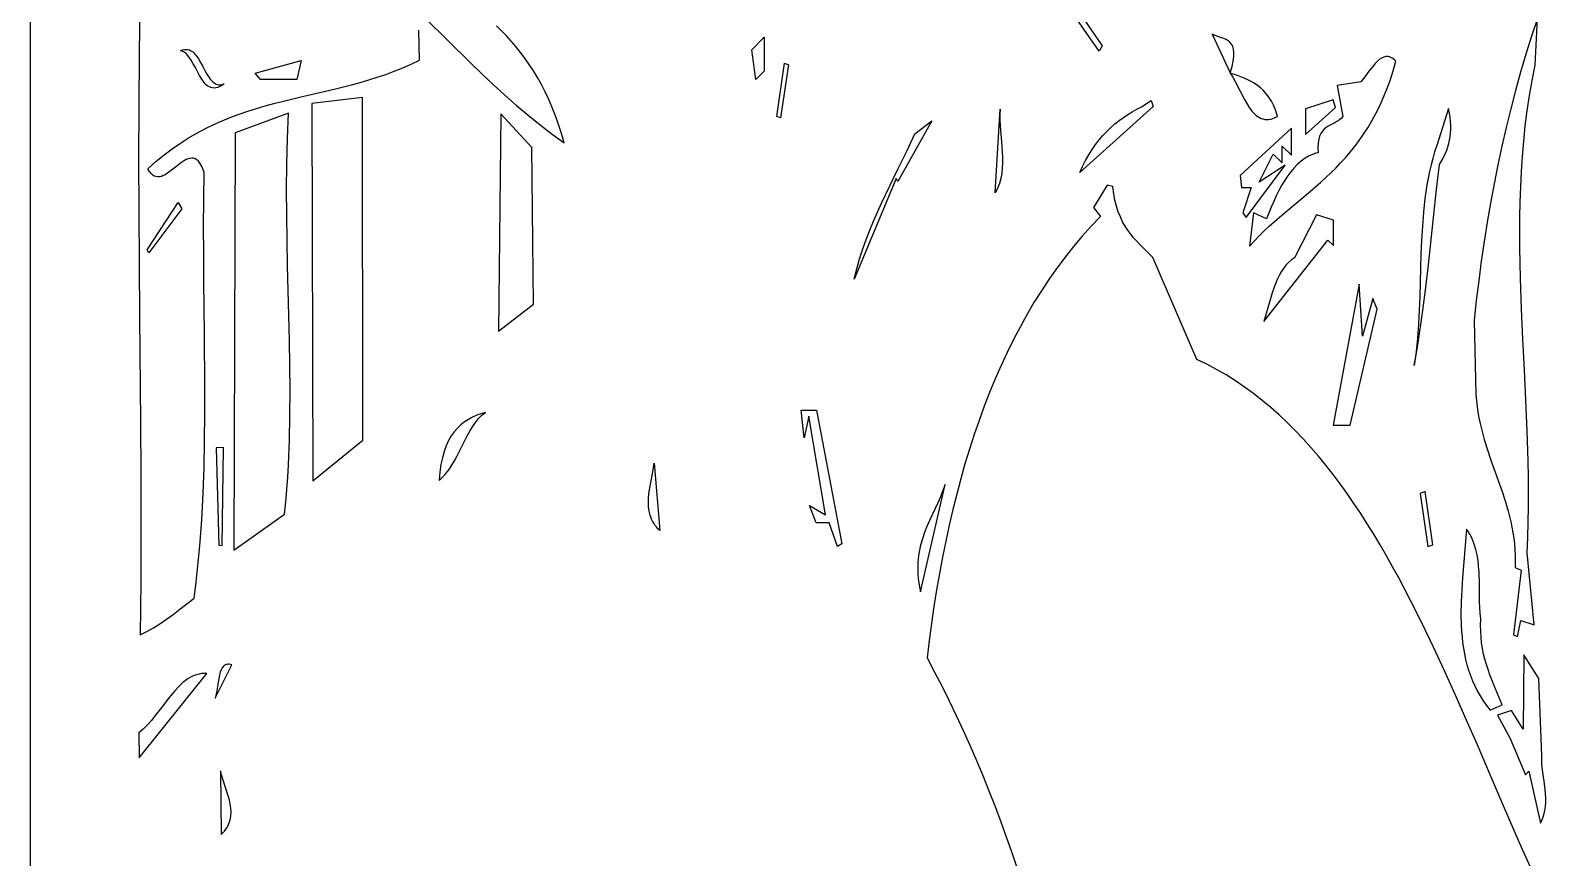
# Model space of a CAD drawing. Header units: metres. Extents: x 0 to 50, y -0.1 to 49.9.
# Drawn here: x 0 to 16.37, y 32.04 to 40.99 of the extents above; entities that cross this region are included whole.
import ezdxf

# ---------------------------------------------------------------- set-up
doc = ezdxf.new("R2010")
doc.units = ezdxf.units.M

msp = doc.modelspace()

# ---------------------------------------------------------------- linework, layer by layer
for points in [[(0, 46.940733), (0, 2.940733)], [(1.185214, 41.294914), (1.175905, 40.729482), (1.171107, 40.163498), (1.16998, 39.596878), (1.171686, 39.029537), (1.180242, 37.892356), (1.19007, 36.751279), (1.193364, 36.179068), (1.19446, 35.60563), (1.19252, 35.03088), (1.186705, 34.454733), (1.186705, 34.454733), (1.259168, 34.489204), (1.330512, 34.528766), (1.401348, 34.572983), (1.472286, 34.621415), (1.543934, 34.673625), (1.616904, 34.729175), (1.769248, 34.848544), (1.769248, 34.848544), (1.787309, 34.989497), (1.803524, 35.130618), (1.817982, 35.271909), (1.830773, 35.413371), (1.841989, 35.555006), (1.851719, 35.696814), (1.867082, 35.980959), (1.877587, 36.265818), (1.883954, 36.5514), (1.886906, 36.837718), (1.887165, 37.124782), (1.882496, 37.701197), (1.875725, 38.280733), (1.873358, 38.571699), (1.872631, 38.86348), (1.874268, 39.156086), (1.878992, 39.449529), (1.878992, 39.449529), (1.864365, 39.489404), (1.849, 39.522559), (1.832944, 39.549415), (1.816242, 39.570396), (1.79894, 39.585925), (1.781083, 39.596425), (1.762716, 39.602318), (1.743886, 39.604028), (1.724637, 39.601977), (1.705016, 39.596589), (1.685068, 39.588286), (1.664838, 39.577491), (1.623717, 39.550117), (1.582016, 39.51785), (1.540101, 39.484074), (1.498337, 39.452171), (1.457087, 39.425526), (1.436769, 39.415232), (1.416716, 39.40752), (1.396974, 39.402815), (1.377589, 39.401539), (1.358606, 39.404114), (1.340071, 39.410963), (1.322029, 39.422511), (1.304526, 39.439178), (1.287607, 39.461389), (1.271318, 39.489566), (1.271318, 39.489566), (1.357824, 39.5671), (1.445093, 39.638938), (1.533083, 39.705387), (1.621752, 39.766752), (1.711055, 39.823338), (1.800951, 39.875452), (1.891397, 39.923398), (1.982349, 39.967482), (2.073765, 40.008011), (2.165601, 40.045288), (2.257815, 40.079621), (2.350364, 40.111315), (2.443205, 40.140674), (2.536296, 40.168006), (2.629592, 40.193614), (2.723052, 40.217806), (2.910289, 40.263161), (3.097665, 40.306515), (3.284836, 40.350312), (3.471459, 40.396997), (3.564457, 40.422187), (3.65719, 40.449016), (3.749614, 40.477789), (3.841686, 40.508812), (3.933364, 40.54239), (4.024604, 40.57883), (4.115364, 40.618437), (4.205601, 40.661515), (4.199175, 40.988134)], [(11.5494, 40.76045), (11.149486, 41.33493), (11.186023, 41.399526), (11.581079, 40.816664), (11.5494, 40.76045)], [(4.267657, 41.118208), (4.510799, 40.874033), (4.755244, 40.633156), (4.878302, 40.514997), (5.002101, 40.398913), (5.12678, 40.285321), (5.252479, 40.174638), (5.379336, 40.067281), (5.50749, 39.963667), (5.63708, 39.864213), (5.768243, 39.769335), (5.768243, 39.769335), (5.739144, 39.870827), (5.70794, 39.968201), (5.674703, 40.061603), (5.639508, 40.151178), (5.602426, 40.237073), (5.563531, 40.319432), (5.522897, 40.398401), (5.480596, 40.474126), (5.436701, 40.546752), (5.391286, 40.616425), (5.344424, 40.68329), (5.296188, 40.747494), (5.24665, 40.809181), (5.195885, 40.868497), (5.143965, 40.925588), (5.090963, 40.980599), (5.036953, 41.033676)], [(16.286157, 41.112757), (16.221836, 40.920897), (16.160701, 40.727273), (16.102682, 40.531922), (16.047708, 40.334881), (15.995711, 40.136188), (15.946618, 39.935881), (15.900361, 39.733997), (15.856868, 39.530574), (15.81607, 39.325648), (15.777896, 39.119257), (15.742277, 38.91144), (15.709141, 38.702233), (15.678419, 38.491673), (15.65004, 38.279799), (15.623935, 38.066648), (15.600032, 37.852256), (15.62064, 37.045838), (15.62064, 37.045838), (15.626042, 36.982159), (15.633397, 36.919655), (15.64256, 36.858244), (15.653386, 36.797843), (15.66573, 36.73837), (15.679448, 36.679742), (15.710427, 36.564693), (15.745164, 36.452034), (15.782502, 36.341105), (15.860348, 36.1218), (15.89854, 36.012102), (15.934702, 35.901495), (15.967676, 35.789317), (15.996303, 35.674909), (16.008625, 35.616662), (16.019427, 35.557611), (16.028563, 35.497671), (16.035888, 35.436762), (16.041259, 35.374799), (16.04453, 35.311702), (16.045557, 35.247387), (16.044195, 35.181771), (16.109558, 35.151269), (16.026038, 34.452295), (16.06789, 34.433539), (16.106713, 34.607249), (16.24811, 34.562809), (16.173139, 35.339157), (16.173139, 35.339157), (16.180414, 35.504093), (16.185186, 35.669028), (16.187676, 35.83396), (16.188105, 35.998888), (16.186692, 36.163809), (16.18366, 36.328723), (16.173619, 36.658522), (16.159748, 36.988273), (16.143813, 37.317963), (16.12758, 37.647581), (16.112815, 37.977114), (16.101285, 38.30655), (16.097284, 38.471228), (16.094755, 38.635877), (16.093918, 38.800496), (16.094992, 38.965084), (16.098201, 39.129638), (16.103763, 39.294157), (16.1119, 39.45864), (16.122832, 39.623086), (16.136781, 39.787492), (16.153968, 39.951857), (16.174612, 40.11618), (16.198934, 40.280459), (16.227157, 40.444692), (16.259499, 40.608879), (16.286157, 41.112757)], [(12.77195, 40.944739), (12.964751, 40.527371), (12.964751, 40.527371), (12.985037, 40.595115), (12.998222, 40.65371), (13.004905, 40.703927), (13.005682, 40.746536), (13.001151, 40.782307), (12.997082, 40.797868), (12.991911, 40.81201), (12.978558, 40.836415), (12.961691, 40.856292), (12.941907, 40.872412), (12.919803, 40.885545), (12.895979, 40.896461), (12.87103, 40.90593), (12.820152, 40.923608), (12.795417, 40.933357), (12.77195, 40.944739)], [(2.093994, 40.405826), (2.093994, 40.405826), (2.069802, 40.389477), (2.046973, 40.377083), (2.025434, 40.368426), (2.005108, 40.363288), (1.985921, 40.361453), (1.967798, 40.362702), (1.950664, 40.366817), (1.934443, 40.373582), (1.919061, 40.382778), (1.904443, 40.394187), (1.890513, 40.407593), (1.877196, 40.422777), (1.852102, 40.457609), (1.828561, 40.496944), (1.783734, 40.582153), (1.761248, 40.624545), (1.737912, 40.664474), (1.713126, 40.700199), (1.700001, 40.71594), (1.686289, 40.729978), (1.671914, 40.742094), (1.656801, 40.752071), (1.640876, 40.75969), (1.624062, 40.764735), (1.624062, 40.764735), (1.645548, 40.773238), (1.665772, 40.77808), (1.684815, 40.7795), (1.702761, 40.777736), (1.719691, 40.773027), (1.735687, 40.765613), (1.750833, 40.755733), (1.765211, 40.743624), (1.778902, 40.729527), (1.79199, 40.713679), (1.816685, 40.67769), (1.839954, 40.637568), (1.862457, 40.595223), (1.884853, 40.552568), (1.907801, 40.511514), (1.93196, 40.473971), (1.9447, 40.457114), (1.957989, 40.441851), (1.971911, 40.428422), (1.986548, 40.417065), (2.001982, 40.40802), (2.018296, 40.401525), (2.035572, 40.397819), (2.053892, 40.397142), (2.073338, 40.399731), (2.093994, 40.405826)], [(7.930435, 40.913053), (7.930435, 40.544055), (7.838016, 40.454735), (7.79775, 40.77314), (7.930435, 40.913053)], [(2.927021, 40.658704), (2.87899, 40.454735), (2.486139, 40.454735), (2.4286, 40.522347), (2.927021, 40.658704)], [(8.192149, 40.613438), (8.107433, 40.038879), (8.066238, 40.054433), (8.148112, 40.629825), (8.192149, 40.613438)], [(13.175001, 38.654097), (13.175001, 38.654097), (13.226745, 38.710377), (13.279391, 38.764588), (13.332832, 38.816979), (13.386965, 38.867795), (13.496881, 38.965691), (13.608298, 39.060251), (13.83226, 39.247254), (13.943122, 39.343646), (14.052114, 39.444595), (14.105646, 39.497396), (14.158394, 39.552077), (14.210254, 39.608884), (14.26112, 39.668065), (14.310887, 39.729865), (14.35945, 39.794532), (14.406703, 39.862312), (14.452541, 39.933452), (14.496858, 40.008198), (14.53955, 40.086799), (14.580511, 40.169499), (14.619636, 40.256547), (14.656819, 40.348188), (14.691956, 40.444669), (14.724941, 40.546237), (14.755668, 40.65314), (14.755668, 40.65314), (14.741351, 40.666345), (14.727308, 40.677333), (14.713529, 40.686194), (14.700001, 40.693019), (14.686714, 40.697899), (14.673655, 40.700925), (14.660814, 40.702189), (14.648179, 40.701782), (14.635739, 40.699795), (14.623481, 40.696319), (14.59947, 40.685266), (14.576054, 40.669352), (14.553142, 40.649306), (14.530641, 40.625857), (14.508462, 40.599736), (14.4647, 40.542394), (14.421122, 40.483113), (14.376998, 40.42773), (14.121122, 40.390537), (14.182818, 40.052494), (14.182818, 40.052494), (14.163145, 40.032338), (14.141644, 40.015266), (14.118792, 40.000497), (14.095068, 39.987251), (14.04692, 39.962211), (14.023452, 39.948858), (14.001027, 39.933909), (13.980122, 39.916585), (13.961218, 39.896106), (13.944791, 39.871693), (13.931321, 39.842566), (13.921287, 39.807945), (13.915166, 39.76705), (13.913438, 39.719102), (13.916581, 39.663321), (13.916581, 39.663321), (13.891276, 39.656582), (13.866668, 39.648446), (13.819469, 39.628139), (13.774829, 39.602716), (13.732594, 39.572489), (13.692612, 39.537774), (13.654727, 39.498883), (13.618788, 39.456133), (13.584639, 39.409836), (13.552127, 39.360307), (13.521099, 39.30786), (13.4914, 39.252809), (13.462878, 39.195468), (13.435379, 39.136152), (13.408748, 39.075174), (13.357478, 38.949491), (13.217096, 39.012237), (13.175001, 38.654097)], [(12.966281, 40.522058), (12.966281, 40.522058), (12.993185, 40.479252), (13.0189, 40.433256), (13.068365, 40.335985), (13.117869, 40.23882), (13.143635, 40.192958), (13.170608, 40.150337), (13.199188, 40.112032), (13.229774, 40.079112), (13.245945, 40.065007), (13.262766, 40.052651), (13.280289, 40.042177), (13.298563, 40.03372), (13.317639, 40.027413), (13.337565, 40.023391), (13.358392, 40.021788), (13.380169, 40.022737), (13.402948, 40.026372), (13.426777, 40.032828), (13.451707, 40.042239), (13.477787, 40.054738), (13.477787, 40.054738), (13.457545, 40.115429), (13.434979, 40.169882), (13.410253, 40.218532), (13.383527, 40.261817), (13.354967, 40.300176), (13.324734, 40.334045), (13.292992, 40.363863), (13.259904, 40.390065), (13.225632, 40.413091), (13.19034, 40.433376), (13.15419, 40.45136), (13.117345, 40.467479), (13.042225, 40.495873), (12.966281, 40.522058)], [(3.05437, 36.118502), (3.592285, 36.557511), (3.587935, 40.258553), (3.040441, 40.196135), (3.05437, 36.118502)], [(10.480155, 40.132112), (10.480155, 40.132112), (10.476884, 40.07611), (10.476595, 40.019146), (10.478644, 39.961417), (10.48239, 39.903115), (10.4924, 39.785576), (10.501486, 39.668087), (10.504077, 39.609848), (10.50451, 39.552206), (10.502142, 39.495355), (10.496331, 39.439489), (10.486435, 39.384805), (10.47181, 39.331495), (10.462525, 39.305417), (10.451816, 39.279756), (10.439604, 39.254536), (10.425809, 39.229782), (10.480155, 40.132112)], [(12.131421, 40.163306), (11.339116, 39.447387), (11.339116, 39.447387), (11.370439, 39.514858), (11.403339, 39.578759), (11.437776, 39.639195), (11.473713, 39.696272), (11.51111, 39.750094), (11.549929, 39.800768), (11.59013, 39.848398), (11.631675, 39.89309), (11.674526, 39.934949), (11.718644, 39.97408), (11.763989, 40.010589), (11.810523, 40.04458), (11.858208, 40.076159), (11.907004, 40.105431), (11.956873, 40.132502), (12.007776, 40.157477), (12.111814, 40.226151), (12.131421, 40.163306)], [(13.778013, 39.859515), (14.101315, 40.151197), (14.077625, 40.233953), (13.778013, 40.136892), (13.778013, 39.859515)], [(15.323719, 40.14), (15.196446, 39.740504), (15.196446, 39.740504), (15.173917, 39.671086), (15.153526, 39.600967), (15.135154, 39.530188), (15.118684, 39.458786), (15.103998, 39.3868), (15.09098, 39.314271), (15.079511, 39.241236), (15.069474, 39.167734), (15.053226, 39.019488), (15.041296, 38.869843), (15.032745, 38.719112), (15.026633, 38.567606), (15.017963, 38.263516), (15.013527, 38.111555), (15.007769, 37.960066), (14.999751, 37.80936), (14.988531, 37.65975), (14.973171, 37.511546), (14.95273, 37.36506), (14.95273, 37.36506), (14.976533, 37.499596), (14.998704, 37.634607), (15.038779, 37.90577), (15.074228, 38.177979), (15.106323, 38.450667), (15.165533, 38.99521), (15.195192, 39.265928), (15.226583, 39.534854), (15.226583, 39.534854), (15.261521, 39.595189), (15.27732, 39.626469), (15.291846, 39.6586), (15.304981, 39.691662), (15.316607, 39.725736), (15.326605, 39.760904), (15.334855, 39.797247), (15.34124, 39.834845), (15.34564, 39.87378), (15.347937, 39.914132), (15.348012, 39.955984), (15.345746, 39.999415), (15.341022, 40.044508), (15.333719, 40.091342), (15.323719, 40.14)], [(2.200231, 35.367441), (2.748, 35.756007), (2.748, 35.756007), (2.760845, 35.88914), (2.771848, 36.0224), (2.781119, 36.155789), (2.788768, 36.289311), (2.799638, 36.55676), (2.805338, 36.824767), (2.806745, 37.093352), (2.804738, 37.362535), (2.800197, 37.632335), (2.794, 37.902772), (2.780154, 38.445638), (2.774261, 38.718106), (2.770228, 38.99129), (2.768933, 39.265211), (2.771255, 39.539887), (2.778071, 39.81534), (2.790262, 40.091588), (2.212199, 39.879194), (2.200231, 35.367441)], [(5.083552, 40.084683), (5.060647, 37.732687), (5.435411, 38.024516), (5.418848, 39.719006), (5.083552, 40.084683)], [(9.742154, 40.007699), (9.374038, 39.35233), (9.356558, 39.3843), (8.902565, 38.297554), (8.902565, 38.297554), (8.930008, 38.409009), (8.960753, 38.517272), (8.994476, 38.622649), (9.030855, 38.725445), (9.069565, 38.825963), (9.110284, 38.924509), (9.152688, 39.021387), (9.196454, 39.116902), (9.286778, 39.30506), (9.378668, 39.49142), (9.469538, 39.67842), (9.513782, 39.772921), (9.556801, 39.868495), (9.742154, 40.007699)], [(13.626782, 39.927031), (13.071828, 39.417401), (13.088514, 39.28546), (13.190902, 39.28546), (13.100441, 39.012247), (13.138032, 38.963382), (13.558788, 39.526546), (13.277975, 39.346416), (13.429682, 39.646471), (13.525962, 39.553419), (13.525962, 39.732058), (13.626782, 39.634619), (13.626782, 39.927031)], [(16.209457, 31.94281), (16.092449, 32.205995), (15.861618, 32.737503), (15.63201, 33.270993), (15.516531, 33.536655), (15.399997, 33.800621), (15.281955, 34.062161), (15.16195, 34.320545), (15.039531, 34.575041), (14.914242, 34.82492), (14.785631, 35.069451), (14.719938, 35.189483), (14.653244, 35.307904), (14.585493, 35.424623), (14.516627, 35.539548), (14.446591, 35.652589), (14.375328, 35.763653), (14.30278, 35.87265), (14.228892, 35.979489), (14.153606, 36.084077), (14.076866, 36.186324), (13.998615, 36.286139), (13.918796, 36.383429), (13.837353, 36.478105), (13.754229, 36.570073), (13.669368, 36.659244), (13.582712, 36.745526), (13.494205, 36.828828), (13.403791, 36.909058), (13.311412, 36.986125), (13.217012, 37.059937), (13.120534, 37.130404), (13.021922, 37.197434), (12.921118, 37.260936), (12.818067, 37.320818), (12.712711, 37.376989), (12.604994, 37.429358), (12.128031, 38.529631), (12.128031, 38.529631), (11.989102, 38.670172), (11.955026, 38.706454), (11.921784, 38.744107), (11.88966, 38.783589), (11.858939, 38.825356), (11.829907, 38.869866), (11.80285, 38.917573), (11.778051, 38.968937), (11.755797, 39.024412), (11.736373, 39.084457), (11.720063, 39.149527), (11.707154, 39.220079), (11.69793, 39.296571), (11.636642, 39.311529), (11.487375, 39.071093), (11.564706, 38.973601), (11.564706, 38.973601), (11.46406, 38.868244), (11.366554, 38.75965), (11.272143, 38.647862), (11.180785, 38.532922), (11.092438, 38.414871), (11.007059, 38.293751), (10.924605, 38.169606), (10.845034, 38.042475), (10.768304, 37.912402), (10.694371, 37.779428), (10.623193, 37.643595), (10.554727, 37.504945), (10.488932, 37.36352), (10.425763, 37.219362), (10.36518, 37.072512), (10.307138, 36.923014), (10.251596, 36.770908), (10.198511, 36.616237), (10.14784, 36.459042), (10.099541, 36.299366), (10.053571, 36.137251), (10.009887, 35.972737), (9.968447, 35.805868), (9.929209, 35.636685), (9.892129, 35.465231), (9.857166, 35.291546), (9.824276, 35.115673), (9.793416, 34.937654), (9.764546, 34.757532), (9.73762, 34.575346), (9.712598, 34.391141), (9.689437, 34.204957), (9.689437, 34.204957), (9.771246, 34.05103), (9.851147, 33.895584), (9.92916, 33.738634), (10.005306, 33.580194), (10.079606, 33.420282), (10.15208, 33.258911), (10.222748, 33.096097), (10.29163, 32.931855), (10.358749, 32.766202), (10.424123, 32.599151), (10.487773, 32.430719), (10.54972, 32.260921), (10.609984, 32.089771), (10.668585, 31.917286)], [(1.638411, 39.056289), (1.279953, 38.580001), (1.261649, 38.612159), (1.59938, 39.125215), (1.638411, 39.056289)], [(13.330011, 37.840667), (14.020362, 38.718318), (14.080473, 38.660223), (14.080473, 38.934557), (13.896837, 38.990343), (13.661245, 38.527668), (13.661245, 38.527668), (13.626564, 38.504995), (13.594862, 38.478096), (13.565898, 38.447298), (13.539436, 38.412928), (13.515235, 38.375312), (13.493058, 38.334777), (13.472664, 38.291648), (13.453816, 38.246253), (13.436275, 38.198917), (13.419801, 38.149968), (13.389102, 38.048535), (13.330011, 37.840667)], [(14.359305, 38.242802), (14.079044, 36.719551), (14.260088, 36.719551), (14.553725, 37.971484), (14.505302, 38.088483), (14.394935, 37.681372), (14.359305, 38.242802)], [(4.92023, 36.856171), (4.92023, 36.856171), (4.871059, 36.842111), (4.823486, 36.825191), (4.777674, 36.80512), (4.733785, 36.781607), (4.691983, 36.754359), (4.65243, 36.723086), (4.615289, 36.687496), (4.580723, 36.647298), (4.548894, 36.6022), (4.519966, 36.551911), (4.494101, 36.49614), (4.471462, 36.434594), (4.452212, 36.366983), (4.436514, 36.293015), (4.424531, 36.212399), (4.416425, 36.124844), (4.416425, 36.124844), (4.43625, 36.140393), (4.455251, 36.157417), (4.491006, 36.195489), (4.524136, 36.238256), (4.555092, 36.284917), (4.584321, 36.334667), (4.612273, 36.386704), (4.666138, 36.494426), (4.720277, 36.601657), (4.74857, 36.653082), (4.778279, 36.701975), (4.80985, 36.747533), (4.843733, 36.788954), (4.861682, 36.807862), (4.880377, 36.825435), (4.899874, 36.841571), (4.92023, 36.856171)], [(8.328675, 36.88195), (8.494672, 36.88195), (8.768973, 35.436096), (8.721408, 35.406088), (8.630449, 35.663955), (8.489988, 35.663955), (8.420391, 35.850797), (8.592465, 35.751015), (8.413717, 36.815861), (8.361671, 36.582988), (8.328675, 36.88195)], [(2.009696, 36.474318), (2.038856, 35.420817), (2.072798, 35.418989), (2.086596, 36.475825), (2.009696, 36.474318)], [(6.740958, 36.308159), (6.801217, 35.579126), (6.801217, 35.579126), (6.782134, 35.598831), (6.764964, 35.618879), (6.749625, 35.639254), (6.736038, 35.659943), (6.724122, 35.68093), (6.713798, 35.702203), (6.697601, 35.745544), (6.686806, 35.789852), (6.680771, 35.835012), (6.678853, 35.880908), (6.680411, 35.927425), (6.684802, 35.97445), (6.691385, 36.021866), (6.708558, 36.117415), (6.726795, 36.213152), (6.734706, 36.260804), (6.740958, 36.308159)], [(9.883641, 36.079228), (9.883641, 36.079228), (9.860371, 36.011114), (9.83423, 35.944996), (9.806028, 35.880318), (9.776571, 35.816525), (9.717126, 35.689375), (9.688755, 35.624909), (9.662361, 35.559108), (9.638754, 35.491418), (9.61874, 35.421285), (9.603129, 35.348153), (9.597227, 35.310289), (9.592728, 35.271467), (9.589734, 35.231618), (9.588345, 35.190672), (9.588663, 35.148561), (9.590789, 35.105215), (9.594823, 35.060564), (9.600867, 35.014539), (9.609021, 34.967071), (9.619387, 34.91809), (9.883641, 36.079228)], [(15.017912, 35.981169), (15.100521, 35.405985), (15.154514, 35.426052), (15.07264, 36.001444), (15.017912, 35.981169)], [(15.51958, 35.593375), (15.51958, 35.593375), (15.497572, 35.331359), (15.475311, 35.069289), (15.466532, 34.939026), (15.460626, 34.809698), (15.458571, 34.681623), (15.461347, 34.555118), (15.464851, 34.492552), (15.46993, 34.430498), (15.476706, 34.368994), (15.485301, 34.30808), (15.495838, 34.247796), (15.508438, 34.188181), (15.523225, 34.129275), (15.540319, 34.071117), (15.559845, 34.013748), (15.581924, 33.957205), (15.606678, 33.90153), (15.634231, 33.846762), (15.664703, 33.792939), (15.698218, 33.740103), (15.734897, 33.688292), (15.774864, 33.637545), (15.903597, 33.697621), (15.903597, 33.697621), (15.813077, 33.914386), (15.770847, 34.022215), (15.751418, 34.076768), (15.733466, 34.132043), (15.717256, 34.188261), (15.703054, 34.245644), (15.691125, 34.304415), (15.681735, 34.364795), (15.675148, 34.427006), (15.671629, 34.491271), (15.671444, 34.557811), (15.674858, 34.626848), (15.674858, 34.626848), (15.667755, 34.687684), (15.66315, 34.749651), (15.660433, 34.812495), (15.658994, 34.87596), (15.657515, 35.003739), (15.653836, 35.130949), (15.649647, 35.193705), (15.64308, 35.255555), (15.633524, 35.316245), (15.62037, 35.375519), (15.603008, 35.433124), (15.580829, 35.488805), (15.567742, 35.515844), (15.553222, 35.542306), (15.537194, 35.568161), (15.51958, 35.593375)], [(16.138418, 34.238455), (16.131055, 33.432755), (16.005986, 33.634213), (15.854615, 33.584545), (15.989964, 33.332986), (16.157014, 32.939545), (16.190791, 32.980704), (16.318562, 32.4178), (16.318562, 32.4178), (16.338682, 32.463153), (16.353749, 32.508549), (16.364294, 32.553988), (16.370848, 32.59947), (16.373944, 32.644995), (16.374113, 32.690563), (16.371886, 32.736175), (16.367794, 32.78183), (16.356147, 32.87327), (16.343422, 32.964884), (16.333873, 33.056672), (16.331619, 33.102631), (16.331753, 33.148635), (16.299204, 33.982511), (16.138418, 34.238455)], [(1.998692, 33.770324), (2.179015, 34.1294), (2.179015, 34.1294), (2.164111, 34.133042), (2.150298, 34.134929), (2.137528, 34.135142), (2.125751, 34.133759), (2.114917, 34.130861), (2.104978, 34.126526), (2.095883, 34.120835), (2.087585, 34.113867), (2.073176, 34.096417), (2.061357, 34.074814), (2.051732, 34.049694), (2.043907, 34.021692), (2.032076, 33.959591), (2.022703, 33.893602), (2.012629, 33.828816), (2.006341, 33.798465), (1.998692, 33.770324)], [(1.175603, 33.122895), (1.908055, 34.034012), (1.908055, 34.034012), (1.879124, 34.035102), (1.85099, 34.03341), (1.82361, 34.029078), (1.796945, 34.022248), (1.770953, 34.013063), (1.745593, 34.001665), (1.720825, 33.988196), (1.696607, 33.972799), (1.672899, 33.955617), (1.649659, 33.936791), (1.604422, 33.894778), (1.560569, 33.847899), (1.517773, 33.797294), (1.475705, 33.744102), (1.434039, 33.68946), (1.350601, 33.580386), (1.308176, 33.528232), (1.264842, 33.479184), (1.220274, 33.434382), (1.174142, 33.394964), (1.175603, 33.122895)], [(2.053629, 32.984366), (2.061938, 32.294169), (2.061938, 32.294169), (2.081118, 32.313318), (2.098138, 32.332697), (2.113087, 32.3523), (2.126056, 32.372118), (2.137137, 32.392144), (2.146419, 32.412371), (2.153994, 32.432791), (2.159952, 32.453397), (2.167379, 32.495136), (2.169428, 32.53753), (2.166822, 32.580519), (2.160287, 32.624043), (2.15055, 32.668042), (2.138334, 32.712458), (2.109371, 32.802301), (2.079202, 32.893096), (2.065478, 32.938701), (2.053629, 32.984366)]]:
    msp.add_lwpolyline(points)

doc.saveas('drawing.dxf')
